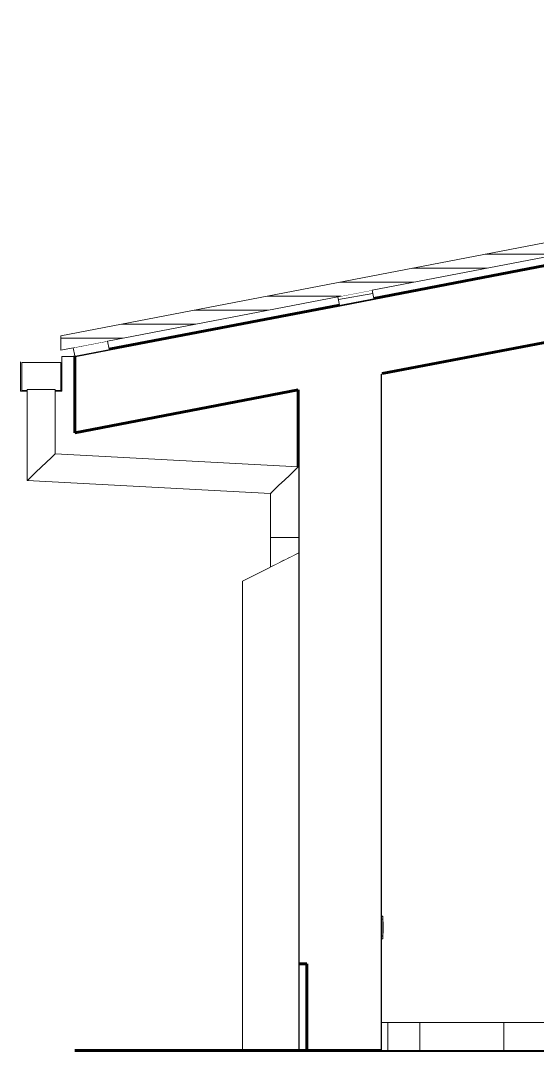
# Model space of a CAD drawing. Header units: metres. Extents: x -41 to 412, y -15 to 25.
# Drawn here: x 291.688 to 293.538, y -14.621 to -10.934 of the extents above; entities that cross this region are included whole.
import ezdxf

# ---------------------------------------------------------------- set-up
doc = ezdxf.new("R2010")
doc.units = ezdxf.units.M
doc.header["$MEASUREMENT"] = 0
doc.set_wipeout_variables(frame=1)
doc.linetypes.add('Wipeout_Contour', pattern=[1, 0, -1])
for name, color, linetype in [('Interior - Furniture', 7, 'Continuous'), ('Interior - Stair & Railing', 7, 'Continuous'), ('Shell - Roof', 7, 'Continuous'), ('Site & Landscape - Terrain', 7, 'Continuous'), ('Structural - Bearing', 7, 'Continuous')]:
    doc.layers.add(name, color=color, linetype=linetype)
pattern_1 = [(10, (312.564475, -14.62055), (-0.00781417, 0.04431635), [])]

msp = doc.modelspace()

# ---------------------------------------------------------------- linework, layer by layer
at = {"layer": 'Structural - Bearing', "color": 7, "linetype": 'Continuous', "lineweight": 60}
msp.add_line((293.0021, -14.6206), (296.4071, -14.6206), dxfattribs=at)

# ---------------------------------------------------------------- wipeouts: each hides what was drawn before it
at = {"color": 254, "linetype": 'Wipeout_Contour', "lineweight": 0, "ltscale": 2627.986906}
msp.add_wipeout([(291.8321, -12.1581), (291.6921, -12.1581), (291.6921, -12.2581), (291.7121, -12.2581), (291.7121, -12.2545), (291.8083, -12.2545), (291.8121, -12.2545), (291.8121, -12.2581), (291.8321, -12.2581)], dxfattribs=at).dxf.layer = 'Interior - Furniture'
at = {"color": 254, "linetype": 'Wipeout_Contour', "lineweight": 0, "ltscale": 1171.611031}
msp.add_wipeout([(292.6129, -12.7847), (292.6129, -12.8751), (292.6321, -12.8656), (292.6321, -12.7847)], dxfattribs=at).dxf.layer = 'Interior - Furniture'
at = {"color": 254, "linetype": 'Wipeout_Contour', "lineweight": 0, "ltscale": 1172.219158}
msp.add_wipeout([(292.6821, -14.3106), (292.6821, -14.6206), (292.7121, -14.6206), (292.7121, -14.3106)], dxfattribs=at).dxf.layer = 'Structural - Bearing'

# ---------------------------------------------------------------- next in the draw order: linework, layer by layer
at = {"layer": 'Interior - Furniture', "color": 104, "linetype": 'Continuous', "lineweight": 13, "true_color": 0x029e21}
for p, q in [((291.6881, -12.1561), (291.6881, -12.2601)), ((291.8321, -12.1581), (291.6921, -12.1581)), ((291.8361, -12.1361), (291.8361, -12.1561)), ((291.8361, -12.2601), (291.8361, -12.1561)), ((291.6881, -12.2601), (291.8361, -12.2601))]:
    msp.add_line(p, q, dxfattribs=at)
at = {"layer": 'Interior - Furniture', "color": 104, "linetype": 'Continuous', "lineweight": 20, "true_color": 0x029e21}
for p, q in [((291.6921, -12.2581), (291.6921, -12.1581)), ((291.8321, -12.1581), (291.8321, -12.2581)), ((291.8321, -12.2581), (291.6921, -12.2581))]:
    msp.add_line(p, q, dxfattribs=at)

# ---------------------------------------------------------------- next in the draw order: wipeouts: each hides what was drawn before it
at = {"color": 254, "linetype": 'Wipeout_Contour', "lineweight": 0, "ltscale": 1171.542229}
msp.add_wipeout([(292.5967, -12.8832), (292.6129, -12.8751), (292.6129, -12.7847), (292.5967, -12.7847)], dxfattribs=at).dxf.layer = 'Interior - Furniture'
at = {"color": 254, "linetype": 'Wipeout_Contour', "lineweight": 0, "ltscale": 1759.531326}
msp.add_wipeout([(292.6821, -14.3106), (292.7121, -14.3106), (292.7121, -14.6206), (292.9821, -14.6206), (292.9821, -12.1979), (292.6821, -12.2556)], dxfattribs=at).dxf.layer = 'Structural - Bearing'

# ---------------------------------------------------------------- next in the draw order: linework, layer by layer
at = {"layer": 'Structural - Bearing', "color": 7, "linetype": 'Continuous', "lineweight": 60}
for p, q in [((292.9821, -12.1979), (292.9821, -14.5206)), ((292.7121, -14.3106), (292.6821, -14.3106)), ((292.7121, -14.3106), (292.7121, -14.6206)), ((292.9821, -14.5206), (292.9821, -14.6206)), ((292.9821, -14.6206), (293.0021, -14.6206))]:
    msp.add_line(p, q, dxfattribs=at)
at = {"layer": 'Structural - Bearing', "color": 7, "linetype": 'Continuous', "lineweight": 60, "flags": 128}
for points in [[(292.6821, -12.2556), (292.6821, -14.3106), (292.6821, -14.6206)], [(292.9821, -14.6206), (292.7121, -14.6206), (292.6821, -14.6206)]]:
    msp.add_lwpolyline(points, dxfattribs=at)

# ---------------------------------------------------------------- next in the draw order: wipeouts: each hides what was drawn before it
at = {"color": 254, "linetype": 'Wipeout_Contour', "lineweight": 0, "ltscale": 1168.290221}
msp.add_wipeout([(291.8121, -12.2545), (291.8083, -12.2545), (291.8083, -12.4887), (291.8121, -12.4851)], dxfattribs=at).dxf.layer = 'Interior - Furniture'
at = {"color": 254, "linetype": 'Wipeout_Contour', "lineweight": 0, "ltscale": 1171.490126}
msp.add_wipeout([(292.5859, -12.8886), (292.5967, -12.8832), (292.5967, -12.7847), (292.5859, -12.7847)], dxfattribs=at).dxf.layer = 'Interior - Furniture'

# ---------------------------------------------------------------- next in the draw order: wipeouts: each hides what was drawn before it
at = {"color": 254, "linetype": 'Wipeout_Contour', "lineweight": 0, "ltscale": 1168.260381}
msp.add_wipeout([(291.8083, -12.2545), (291.7974, -12.2545), (291.7974, -12.499), (291.8083, -12.4887)], dxfattribs=at).dxf.layer = 'Interior - Furniture'
at = {"color": 254, "linetype": 'Wipeout_Contour', "lineweight": 0, "ltscale": 1171.462741}
msp.add_wipeout([(292.5821, -12.8906), (292.5859, -12.8886), (292.5859, -12.7847), (292.5821, -12.7847)], dxfattribs=at).dxf.layer = 'Interior - Furniture'
at = {"color": 254, "linetype": 'Wipeout_Contour', "lineweight": 0, "ltscale": 1171.842236}
msp.add_wipeout([(292.6783, -12.7847), (292.6783, -12.8425), (292.6821, -12.8406), (292.6821, -12.7847)], dxfattribs=at).dxf.layer = 'Interior - Furniture'
at = {"color": 254, "linetype": 'Wipeout_Contour', "lineweight": 0, "ltscale": 19477.610175}
msp.add_wipeout([(292.9821, -12.1979), (292.9821, -14.1406), (292.9851, -14.1406), (292.9851, -14.1604), (292.9861, -14.1604), (292.9861, -14.2004), (292.9851, -14.2004), (292.9851, -14.2206), (292.9821, -14.2206), (292.9821, -14.5206), (296.4271, -14.5206), (296.4271, -13.2206), (296.4241, -13.2206), (296.4241, -13.1958), (296.4231, -13.1958), (296.4231, -13.1735), (296.4241, -13.1735), (296.4241, -13.172), (296.4231, -13.172), (296.4231, -13.1496), (296.4241, -13.1496), (296.4241, -13.1481), (296.4231, -13.1481), (296.4231, -13.1258), (296.4241, -13.1258), (296.4241, -13.1006), (296.4271, -13.1006), (296.4271, -11.5357), (294.6296, -11.8812), (294.7796, -11.8812), (294.7796, -11.8822), (294.7726, -11.8822), (294.7726, -11.9082), (294.773, -11.9082), (294.7796, -11.9082), (294.7796, -11.9112), (294.7726, -11.9112), (294.7726, -11.9122), (294.7676, -11.9122), (294.7663, -11.9127), (294.7637, -11.9146), (294.7615, -11.9171), (294.7554, -11.9306), (294.7476, -11.9424), (294.7382, -11.9521), (294.7277, -11.9592), (294.7163, -11.9636), (294.7046, -11.9651), (294.6928, -11.9636), (294.6814, -11.9592), (294.6709, -11.9521), (294.6615, -11.9424), (294.6537, -11.9306), (294.6477, -11.9171), (294.6454, -11.9146), (294.6428, -11.9127), (294.6415, -11.9122), (294.6366, -11.9122), (294.6366, -11.9112), (294.6296, -11.9112), (294.6296, -11.9082), (294.6361, -11.9082), (294.6366, -11.9082), (294.6366, -11.8822), (294.6296, -11.8822), (294.6296, -11.8812)], dxfattribs=at).dxf.layer = 'Structural - Bearing'

# ---------------------------------------------------------------- next in the draw order: wipeouts: each hides what was drawn before it
at = {"color": 254, "linetype": 'Wipeout_Contour', "lineweight": 0, "ltscale": 1168.206655}
msp.add_wipeout([(291.7974, -12.2545), (291.7812, -12.2545), (291.7812, -12.5144), (291.7974, -12.499)], dxfattribs=at).dxf.layer = 'Interior - Furniture'
at = {"color": 254, "linetype": 'Wipeout_Contour', "lineweight": 0, "ltscale": 1171.810901}
msp.add_wipeout([(292.6674, -12.8479), (292.6783, -12.8425), (292.6783, -12.7847), (292.6674, -12.7847)], dxfattribs=at).dxf.layer = 'Interior - Furniture'
at = {"color": 254, "linetype": 'Wipeout_Contour', "lineweight": 0, "ltscale": 1173.301524}
msp.add_wipeout([(292.9821, -14.1467), (292.9821, -14.1486), (292.9851, -14.1486), (292.9851, -14.1467)], dxfattribs=at).dxf.layer = 'Interior - Furniture'
at = {"color": 254, "linetype": 'Wipeout_Contour', "lineweight": 0, "ltscale": 1173.31553}
msp.add_wipeout([(292.9821, -14.2198), (292.9821, -14.2204), (292.9851, -14.2204), (292.9851, -14.2198)], dxfattribs=at).dxf.layer = 'Interior - Furniture'
at = {"color": 254, "linetype": 'Wipeout_Contour', "lineweight": 0, "ltscale": 1180.26052}
msp.add_wipeout([(293.0021, -14.6206), (296.4071, -14.6206), (296.4071, -14.5206), (293.0021, -14.5206)], dxfattribs=at).dxf.layer = 'Interior - Stair & Railing'
at = {"color": 254, "linetype": 'Wipeout_Contour', "lineweight": 0, "ltscale": 1787.674181}
msp.add_wipeout([(297.7021, -11.0156), (291.8821, -12.1345), (291.8821, -12.4094), (297.7021, -11.2906), (303.5221, -12.4094), (303.5221, -12.1345)], dxfattribs=at).dxf.layer = 'Shell - Roof'

# ---------------------------------------------------------------- next in the draw order: hatches: boundary and pattern name
at = {"layer": 'Interior - Stair & Railing', "linetype": 'Continuous', "lineweight": 13}
h = msp.add_hatch(dxfattribs=at)
h.set_pattern_fill('GRID_30X30_0002', color=171, style=0, pattern_type=2)
h.set_pattern_definition([(270, (296.41707, -14.62055), (-0.3, 0), []), (180, (296.41707, -14.62055), (0, 0.3), [])])
h.paths.add_polyline_path([(293.0021, -14.6206), (296.4071, -14.6206), (296.4071, -14.5206), (293.0021, -14.5206)])

# ---------------------------------------------------------------- next in the draw order: linework, layer by layer
at = {"layer": 'Interior - Furniture', "color": 95, "linetype": 'Continuous', "lineweight": 15, "true_color": 0x41c341}
msp.add_line((291.8121, -12.2545), (291.8083, -12.2545), dxfattribs=at)
at = {"layer": 'Interior - Stair & Railing', "color": 171, "linetype": 'Continuous', "lineweight": 13}
msp.add_line((296.4071, -14.5206), (293.0021, -14.5206), dxfattribs=at)
at = {"layer": 'Shell - Roof', "color": 7, "linetype": 'Continuous', "lineweight": 60}
for p, q in [((296.4271, -11.5357), (292.9821, -12.1979)), ((293.7774, -11.7701), (292.9525, -11.9287)), ((292.9525, -11.9287), (292.8297, -11.9523)), ((292.8297, -11.9523), (292.0048, -12.1109)), ((292.0048, -12.1109), (291.8821, -12.1345)), ((291.8821, -12.1345), (291.8821, -12.4094)), ((292.6821, -12.2556), (291.8821, -12.4094))]:
    msp.add_line(p, q, dxfattribs=at)

# ---------------------------------------------------------------- next in the draw order: wipeouts: each hides what was drawn before it
at = {"color": 254, "linetype": 'Wipeout_Contour', "lineweight": 0, "ltscale": 1168.137177}
msp.add_wipeout([(291.7621, -12.2545), (291.7621, -12.5325), (291.7812, -12.5144), (291.7812, -12.2545)], dxfattribs=at).dxf.layer = 'Interior - Furniture'
at = {"color": 254, "linetype": 'Wipeout_Contour', "lineweight": 0, "ltscale": 1170.052888}
msp.add_wipeout([(291.8121, -12.4851), (291.8083, -12.4887), (292.6783, -12.5356), (292.6821, -12.532)], dxfattribs=at).dxf.layer = 'Interior - Furniture'
at = {"color": 254, "linetype": 'Wipeout_Contour', "lineweight": 0, "ltscale": 1171.756161}
msp.add_wipeout([(292.6512, -12.856), (292.6674, -12.8479), (292.6674, -12.7847), (292.6512, -12.7847)], dxfattribs=at).dxf.layer = 'Interior - Furniture'
at = {"color": 254, "linetype": 'Wipeout_Contour', "lineweight": 0, "ltscale": 1173.300864}
msp.add_wipeout([(292.9821, -14.1435), (292.9821, -14.145), (292.9851, -14.145), (292.9851, -14.1435)], dxfattribs=at).dxf.layer = 'Interior - Furniture'
at = {"color": 254, "linetype": 'Wipeout_Contour', "lineweight": 0, "ltscale": 1173.315604}
msp.add_wipeout([(292.9821, -14.2204), (292.9821, -14.2206), (292.9851, -14.2206), (292.9851, -14.2204)], dxfattribs=at).dxf.layer = 'Interior - Furniture'

# ---------------------------------------------------------------- next in the draw order: linework, layer by layer
at = {"layer": 'Interior - Furniture', "color": 95, "linetype": 'Continuous', "lineweight": 15, "true_color": 0x41c341}
for p, q in [((291.7974, -12.2545), (291.7812, -12.2545)), ((291.8083, -12.2545), (291.7974, -12.2545))]:
    msp.add_line(p, q, dxfattribs=at)

# ---------------------------------------------------------------- next in the draw order: wipeouts: each hides what was drawn before it
at = {"color": 254, "linetype": 'Wipeout_Contour', "lineweight": 0, "ltscale": 1172.524654}
msp.add_wipeout([(292.8297, -11.9523), (292.9525, -11.9287), (292.9468, -11.8992), (292.8241, -11.9228)], dxfattribs=at).dxf.layer = 'Interior - Furniture'
at = {"color": 254, "linetype": 'Wipeout_Contour', "lineweight": 0, "ltscale": 1168.767183}
msp.add_wipeout([(291.8821, -12.1345), (292.0048, -12.1109), (291.9992, -12.0814), (291.8764, -12.105)], dxfattribs=at).dxf.layer = 'Interior - Furniture'
at = {"color": 254, "linetype": 'Wipeout_Contour', "lineweight": 0, "ltscale": 1168.062442}
msp.add_wipeout([(291.7429, -12.2545), (291.7429, -12.5507), (291.7621, -12.5325), (291.7621, -12.2545)], dxfattribs=at).dxf.layer = 'Interior - Furniture'
at = {"color": 254, "linetype": 'Wipeout_Contour', "lineweight": 0, "ltscale": 1170.024535}
msp.add_wipeout([(291.8083, -12.4887), (291.7974, -12.499), (292.6674, -12.5458), (292.6783, -12.5356)], dxfattribs=at).dxf.layer = 'Interior - Furniture'
at = {"color": 254, "linetype": 'Wipeout_Contour', "lineweight": 0, "ltscale": 1171.686088}
msp.add_wipeout([(292.6321, -12.7847), (292.6321, -12.8656), (292.6512, -12.856), (292.6512, -12.7847)], dxfattribs=at).dxf.layer = 'Interior - Furniture'
at = {"color": 254, "linetype": 'Wipeout_Contour', "lineweight": 0, "ltscale": 1173.301176}
msp.add_wipeout([(292.9821, -14.145), (292.9821, -14.1467), (292.9851, -14.1467), (292.9851, -14.145)], dxfattribs=at).dxf.layer = 'Interior - Furniture'
at = {"color": 254, "linetype": 'Wipeout_Contour', "lineweight": 0, "ltscale": 1173.315385}
msp.add_wipeout([(292.9821, -14.2189), (292.9821, -14.2198), (292.9851, -14.2198), (292.9851, -14.2189)], dxfattribs=at).dxf.layer = 'Interior - Furniture'
at = {"color": 254, "linetype": 'Wipeout_Contour', "lineweight": 0, "ltscale": 1173.418322}
msp.add_wipeout([(292.9821, -14.5206), (292.9821, -14.6206), (293.0021, -14.6206), (293.0021, -14.5206)], dxfattribs=at).dxf.layer = 'Interior - Stair & Railing'

# ---------------------------------------------------------------- next in the draw order: hatches: boundary and pattern name
at = {"layer": 'Interior - Furniture', "linetype": 'Continuous', "lineweight": 13, "true_color": 0xbf927d}
h = msp.add_hatch(dxfattribs=at)
h.set_pattern_fill('WOOD_0002', color=33, style=0, pattern_type=2)
h.set_pattern_definition(pattern_1)
h.paths.add_polyline_path([(292.8297, -11.9523), (292.9525, -11.9287), (292.9468, -11.8992), (292.8241, -11.9228)])
h = msp.add_hatch(dxfattribs=at)
h.set_pattern_fill('WOOD_0002', color=33, style=0, pattern_type=2)
h.set_pattern_definition(pattern_1)
h.paths.add_polyline_path([(291.8821, -12.1345), (292.0048, -12.1109), (291.9992, -12.0814), (291.8764, -12.105)])
at = {"layer": 'Interior - Stair & Railing', "linetype": 'Continuous', "lineweight": 0, "true_color": 0x000000}
h = msp.add_hatch(dxfattribs=at)
h.set_pattern_fill('CONTRAZOCALO_30X30_0002', color=18, style=0, pattern_type=2)
h.set_pattern_definition([(0, (312.56448, -14.62055), (0, 0.3), []), (90, (312.56448, -14.62055), (-0.3, 0), [])])
h.paths.add_polyline_path([(292.9821, -14.5206), (292.9821, -14.6206), (293.0021, -14.6206), (293.0021, -14.5206)])

# ---------------------------------------------------------------- next in the draw order: linework, layer by layer
at = {"layer": 'Interior - Furniture', "color": 104, "linetype": 'Continuous', "lineweight": 20, "true_color": 0x029e21}
for p, q in [((292.9468, -11.8992), (292.8241, -11.9228)), ((292.9468, -11.8992), (292.9525, -11.9287)), ((292.8241, -11.9228), (292.8297, -11.9523)), ((291.9992, -12.0814), (291.8764, -12.105)), ((291.9992, -12.0814), (292.0048, -12.1109)), ((291.8764, -12.105), (291.8821, -12.1345))]:
    msp.add_line(p, q, dxfattribs=at)
at = {"layer": 'Interior - Furniture', "color": 104, "linetype": 'Continuous', "lineweight": 13, "true_color": 0x029e21}
msp.add_line((291.8821, -12.1361), (291.8361, -12.1361), dxfattribs=at)
at = {"layer": 'Interior - Furniture', "color": 95, "linetype": 'Continuous', "lineweight": 15, "true_color": 0x41c341}
msp.add_line((291.7812, -12.2545), (291.7621, -12.2545), dxfattribs=at)
at = {"layer": 'Interior - Stair & Railing', "color": 171, "linetype": 'Continuous', "lineweight": 13}
for q in [(292.9821, -14.5206), (293.0021, -14.6206)]:
    msp.add_line((293.0021, -14.5206), q, dxfattribs=at)

# ---------------------------------------------------------------- next in the draw order: wipeouts: each hides what was drawn before it
at = {"color": 254, "linetype": 'Wipeout_Contour', "lineweight": 0, "ltscale": 1167.993759}
msp.add_wipeout([(291.7429, -12.2545), (291.7267, -12.2545), (291.7267, -12.566), (291.7429, -12.5507)], dxfattribs=at).dxf.layer = 'Interior - Furniture'
at = {"color": 254, "linetype": 'Wipeout_Contour', "lineweight": 0, "ltscale": 1169.972529}
msp.add_wipeout([(291.7974, -12.499), (291.7812, -12.5144), (292.6512, -12.5612), (292.6674, -12.5458)], dxfattribs=at).dxf.layer = 'Interior - Furniture'
at = {"color": 254, "linetype": 'Wipeout_Contour', "lineweight": 0, "ltscale": 1173.315175}
msp.add_wipeout([(292.9821, -14.2176), (292.9821, -14.2189), (292.9851, -14.2189), (292.9851, -14.2176)], dxfattribs=at).dxf.layer = 'Interior - Furniture'

# ---------------------------------------------------------------- next in the draw order: linework, layer by layer
at = {"layer": 'Interior - Furniture', "color": 95, "linetype": 'Continuous', "lineweight": 15, "true_color": 0x41c341}
for p, q in [((291.8121, -12.2545), (291.8121, -12.4851)), ((291.8121, -12.4851), (291.8083, -12.4887))]:
    msp.add_line(p, q, dxfattribs=at)

# ---------------------------------------------------------------- next in the draw order: wipeouts: each hides what was drawn before it
at = {"color": 254, "linetype": 'Wipeout_Contour', "lineweight": 0, "ltscale": 1167.941562}
msp.add_wipeout([(291.7267, -12.2545), (291.7159, -12.2545), (291.7159, -12.5763), (291.7267, -12.566)], dxfattribs=at).dxf.layer = 'Interior - Furniture'
at = {"color": 254, "linetype": 'Wipeout_Contour', "lineweight": 0, "ltscale": 1169.904704}
msp.add_wipeout([(291.7621, -12.5325), (292.6321, -12.5793), (292.6512, -12.5612), (291.7812, -12.5144)], dxfattribs=at).dxf.layer = 'Interior - Furniture'
at = {"color": 254, "linetype": 'Wipeout_Contour', "lineweight": 0, "ltscale": 1171.817699}
msp.add_wipeout([(292.6821, -12.532), (292.6783, -12.5356), (292.6783, -12.7847), (292.6821, -12.7847)], dxfattribs=at).dxf.layer = 'Interior - Furniture'
at = {"color": 254, "linetype": 'Wipeout_Contour', "lineweight": 0, "ltscale": 1173.314593}
msp.add_wipeout([(292.9821, -14.2144), (292.9821, -14.2161), (292.9851, -14.2161), (292.9851, -14.2144)], dxfattribs=at).dxf.layer = 'Interior - Furniture'
at = {"color": 254, "linetype": 'Wipeout_Contour', "lineweight": 0, "ltscale": 1787.634949}
msp.add_wipeout([(297.7021, -10.9341), (291.8321, -12.0626), (291.8321, -12.1135), (297.7021, -10.9851), (303.5721, -12.1135), (303.5721, -12.0626)], dxfattribs=at).dxf.layer = 'Shell - Roof'

# ---------------------------------------------------------------- next in the draw order: hatches: boundary and pattern name
at = {"layer": 'Shell - Roof', "linetype": 'Continuous', "lineweight": 13, "true_color": 0xbf8080}
h = msp.add_hatch(dxfattribs=at)
h.set_pattern_fill('ROOF_TILE_0002', color=23, style=0, pattern_type=2)
h.set_pattern_definition([(0, (312.564475, -14.62055), (0, 0.05), [])])
h.paths.add_polyline_path([(297.7021, -10.9341), (291.8321, -12.0626), (291.8321, -12.1135), (297.7021, -10.9851), (303.5721, -12.1135), (303.5721, -12.0626)])

# ---------------------------------------------------------------- next in the draw order: linework, layer by layer
at = {"layer": 'Interior - Furniture', "color": 95, "linetype": 'Continuous', "lineweight": 15, "true_color": 0x41c341}
for p, q in [((291.7621, -12.2545), (291.7429, -12.2545)), ((291.8083, -12.4887), (291.7974, -12.499))]:
    msp.add_line(p, q, dxfattribs=at)
at = {"layer": 'Shell - Roof', "color": 7, "linetype": 'Continuous', "lineweight": 13}
for p, q in [((293.7717, -11.7406), (292.9468, -11.8992)), ((292.8241, -11.9228), (291.9992, -12.0814)), ((291.8321, -12.0626), (291.8321, -12.1135)), ((291.8764, -12.105), (291.8321, -12.1135))]:
    msp.add_line(p, q, dxfattribs=at)
at = {"layer": 'Shell - Roof', "color": 7, "linetype": 'Continuous', "lineweight": 13, "flags": 128}
msp.add_lwpolyline([(303.5721, -12.0626), (297.7021, -10.9341), (291.8321, -12.0626)], dxfattribs=at)

# ---------------------------------------------------------------- next in the draw order: wipeouts: each hides what was drawn before it
at = {"color": 254, "linetype": 'Wipeout_Contour', "lineweight": 0, "ltscale": 1167.913818}
msp.add_wipeout([(291.7159, -12.2545), (291.7121, -12.2545), (291.7121, -12.5799), (291.7159, -12.5763)], dxfattribs=at).dxf.layer = 'Interior - Furniture'
at = {"color": 254, "linetype": 'Wipeout_Contour', "lineweight": 0, "ltscale": 1169.831352}
msp.add_wipeout([(291.7429, -12.5507), (292.6129, -12.5975), (292.6321, -12.5793), (291.7621, -12.5325)], dxfattribs=at).dxf.layer = 'Interior - Furniture'
at = {"color": 254, "linetype": 'Wipeout_Contour', "lineweight": 0, "ltscale": 1171.790151}
msp.add_wipeout([(292.6783, -12.5356), (292.6674, -12.5458), (292.6674, -12.7847), (292.6783, -12.7847)], dxfattribs=at).dxf.layer = 'Interior - Furniture'
at = {"color": 254, "linetype": 'Wipeout_Contour', "lineweight": 0, "ltscale": 1173.314908}
msp.add_wipeout([(292.9821, -14.2176), (292.9851, -14.2176), (292.9851, -14.2161), (292.9821, -14.2161)], dxfattribs=at).dxf.layer = 'Interior - Furniture'

# ---------------------------------------------------------------- next in the draw order: linework, layer by layer
at = {"layer": 'Interior - Furniture', "color": 95, "linetype": 'Continuous', "lineweight": 15, "true_color": 0x41c341}
for p, q in [((291.7159, -12.2545), (291.7121, -12.2545)), ((291.7267, -12.2545), (291.7159, -12.2545)), ((291.7429, -12.2545), (291.7267, -12.2545)), ((291.7974, -12.499), (291.7812, -12.5144))]:
    msp.add_line(p, q, dxfattribs=at)

# ---------------------------------------------------------------- next in the draw order: wipeouts: each hides what was drawn before it
at = {"color": 254, "linetype": 'Wipeout_Contour', "lineweight": 0, "ltscale": 1169.76364}
msp.add_wipeout([(291.7429, -12.5507), (291.7267, -12.566), (292.5967, -12.6128), (292.6129, -12.5975)], dxfattribs=at).dxf.layer = 'Interior - Furniture'
at = {"color": 254, "linetype": 'Wipeout_Contour', "lineweight": 0, "ltscale": 1171.738143}
msp.add_wipeout([(292.6674, -12.5458), (292.6512, -12.5612), (292.6512, -12.7847), (292.6674, -12.7847)], dxfattribs=at).dxf.layer = 'Interior - Furniture'
at = {"color": 254, "linetype": 'Wipeout_Contour', "lineweight": 0, "ltscale": 1173.313873}
msp.add_wipeout([(292.9821, -14.2106), (292.9821, -14.2125), (292.9851, -14.2125), (292.9851, -14.2106)], dxfattribs=at).dxf.layer = 'Interior - Furniture'

# ---------------------------------------------------------------- next in the draw order: linework, layer by layer
at = {"layer": 'Interior - Furniture', "color": 95, "linetype": 'Continuous', "lineweight": 15, "true_color": 0x41c341}
for p, q in [((291.8121, -12.4851), (292.6821, -12.532)), ((291.7812, -12.5144), (291.7621, -12.5325)), ((292.6821, -12.532), (292.6783, -12.5356)), ((292.6821, -12.7847), (292.6783, -12.7847))]:
    msp.add_line(p, q, dxfattribs=at)

# ---------------------------------------------------------------- next in the draw order: wipeouts: each hides what was drawn before it
at = {"color": 254, "linetype": 'Wipeout_Contour', "lineweight": 0, "ltscale": 1169.711911}
msp.add_wipeout([(291.7267, -12.566), (291.7159, -12.5763), (292.5859, -12.6231), (292.5967, -12.6128)], dxfattribs=at).dxf.layer = 'Interior - Furniture'
at = {"color": 254, "linetype": 'Wipeout_Contour', "lineweight": 0, "ltscale": 1171.669636}
msp.add_wipeout([(292.6321, -12.5793), (292.6321, -12.7847), (292.6512, -12.7847), (292.6512, -12.5612)], dxfattribs=at).dxf.layer = 'Interior - Furniture'
at = {"color": 254, "linetype": 'Wipeout_Contour', "lineweight": 0, "ltscale": 1173.314244}
msp.add_wipeout([(292.9821, -14.2144), (292.9851, -14.2144), (292.9851, -14.2125), (292.9821, -14.2125)], dxfattribs=at).dxf.layer = 'Interior - Furniture'

# ---------------------------------------------------------------- next in the draw order: linework, layer by layer
at = {"layer": 'Interior - Furniture', "color": 95, "linetype": 'Continuous', "lineweight": 15, "true_color": 0x41c341}
for p, q in [((291.7621, -12.5325), (291.7429, -12.5507)), ((292.6674, -12.5458), (292.6512, -12.5612)), ((292.6783, -12.5356), (292.6674, -12.5458)), ((292.6674, -12.7847), (292.6512, -12.7847)), ((292.6783, -12.7847), (292.6674, -12.7847))]:
    msp.add_line(p, q, dxfattribs=at)

# ---------------------------------------------------------------- next in the draw order: wipeouts: each hides what was drawn before it
at = {"color": 254, "linetype": 'Wipeout_Contour', "lineweight": 0, "ltscale": 1169.684123}
msp.add_wipeout([(291.7159, -12.5763), (291.7121, -12.5799), (292.5821, -12.6267), (292.5859, -12.6231)], dxfattribs=at).dxf.layer = 'Interior - Furniture'
at = {"color": 254, "linetype": 'Wipeout_Contour', "lineweight": 0, "ltscale": 1171.595028}
msp.add_wipeout([(292.6129, -12.5975), (292.6129, -12.7847), (292.6321, -12.7847), (292.6321, -12.5793)], dxfattribs=at).dxf.layer = 'Interior - Furniture'
at = {"color": 254, "linetype": 'Wipeout_Contour', "lineweight": 0, "ltscale": 1173.307892}
msp.add_wipeout([(292.9821, -14.1506), (292.9821, -14.2106), (292.9851, -14.2106), (292.9851, -14.1506)], dxfattribs=at).dxf.layer = 'Interior - Furniture'

# ---------------------------------------------------------------- next in the draw order: linework, layer by layer
at = {"layer": 'Interior - Furniture', "color": 95, "linetype": 'Continuous', "lineweight": 15, "true_color": 0x41c341}
for p, q in [((291.7121, -12.2545), (291.7121, -12.5799)), ((291.7267, -12.566), (291.7159, -12.5763)), ((291.7429, -12.5507), (291.7267, -12.566)), ((292.6512, -12.5612), (292.6321, -12.5793)), ((291.7159, -12.5763), (291.7121, -12.5799)), ((292.6512, -12.7847), (292.6321, -12.7847))]:
    msp.add_line(p, q, dxfattribs=at)
at = {"layer": 'Interior - Furniture', "color": 55, "linetype": 'Continuous', "lineweight": 13, "true_color": 0xa2a233}
for p, q in [((292.9851, -14.2206), (292.9821, -14.2206)), ((292.9851, -14.2198), (292.9851, -14.2189)), ((292.9851, -14.2204), (292.9851, -14.2198)), ((292.9851, -14.2206), (292.9851, -14.2204))]:
    msp.add_line(p, q, dxfattribs=at)

# ---------------------------------------------------------------- next in the draw order: wipeouts: each hides what was drawn before it
at = {"color": 254, "linetype": 'Wipeout_Contour', "lineweight": 0, "ltscale": 1171.525565}
msp.add_wipeout([(292.6129, -12.5975), (292.5967, -12.6128), (292.5967, -12.7847), (292.6129, -12.7847)], dxfattribs=at).dxf.layer = 'Interior - Furniture'
at = {"color": 254, "linetype": 'Wipeout_Contour', "lineweight": 0, "ltscale": 1173.301893}
msp.add_wipeout([(292.9851, -14.1486), (292.9821, -14.1486), (292.9821, -14.1506), (292.9851, -14.1506)], dxfattribs=at).dxf.layer = 'Interior - Furniture'

# ---------------------------------------------------------------- next in the draw order: wipeouts: each hides what was drawn before it
at = {"color": 254, "linetype": 'Wipeout_Contour', "lineweight": 0, "ltscale": 1171.471666}
msp.add_wipeout([(292.5967, -12.6128), (292.5859, -12.6231), (292.5859, -12.7847), (292.5967, -12.7847)], dxfattribs=at).dxf.layer = 'Interior - Furniture'
at = {"color": 254, "linetype": 'Wipeout_Contour', "lineweight": 0, "ltscale": 1173.300388}
msp.add_wipeout([(292.9821, -14.1413), (292.9821, -14.1422), (292.9851, -14.1422), (292.9851, -14.1413)], dxfattribs=at).dxf.layer = 'Interior - Furniture'

# ---------------------------------------------------------------- next in the draw order: linework, layer by layer
at = {"layer": 'Interior - Furniture', "color": 95, "linetype": 'Continuous', "lineweight": 15, "true_color": 0x41c341}
for p, q in [((292.6321, -12.5793), (292.6129, -12.5975)), ((292.6321, -12.7847), (292.6129, -12.7847))]:
    msp.add_line(p, q, dxfattribs=at)

# ---------------------------------------------------------------- next in the draw order: wipeouts: each hides what was drawn before it
at = {"color": 254, "linetype": 'Wipeout_Contour', "lineweight": 0, "ltscale": 1171.441439}
msp.add_wipeout([(292.5859, -12.6231), (292.5821, -12.6267), (292.5821, -12.7847), (292.5859, -12.7847)], dxfattribs=at).dxf.layer = 'Interior - Furniture'
at = {"color": 254, "linetype": 'Wipeout_Contour', "lineweight": 0, "ltscale": 1173.300597}
msp.add_wipeout([(292.9821, -14.1435), (292.9851, -14.1435), (292.9851, -14.1422), (292.9821, -14.1422)], dxfattribs=at).dxf.layer = 'Interior - Furniture'

# ---------------------------------------------------------------- next in the draw order: linework, layer by layer
at = {"layer": 'Interior - Furniture', "color": 95, "linetype": 'Continuous', "lineweight": 15, "true_color": 0x41c341}
for p, q in [((291.7121, -12.5799), (292.5821, -12.6267)), ((292.6129, -12.5975), (292.5967, -12.6128)), ((292.5859, -12.6231), (292.5821, -12.6267)), ((292.5821, -12.6267), (292.5821, -12.7847)), ((292.5967, -12.6128), (292.5859, -12.6231)), ((292.5821, -12.7847), (292.5821, -12.8906)), ((292.5859, -12.7847), (292.5821, -12.7847)), ((292.5967, -12.7847), (292.5859, -12.7847)), ((292.6129, -12.7847), (292.5967, -12.7847))]:
    msp.add_line(p, q, dxfattribs=at)

# ---------------------------------------------------------------- next in the draw order: wipeouts: each hides what was drawn before it
at = {"color": 254, "linetype": 'Wipeout_Contour', "lineweight": 0, "ltscale": 1173.300244}
msp.add_wipeout([(292.9821, -14.1407), (292.9821, -14.1413), (292.9851, -14.1413), (292.9851, -14.1407)], dxfattribs=at).dxf.layer = 'Interior - Furniture'
at = {"color": 254, "linetype": 'Wipeout_Contour', "lineweight": 0, "ltscale": 1173.315849}
msp.add_wipeout([(292.9861, -14.1604), (292.9851, -14.1604), (292.9851, -14.2004), (292.9861, -14.2004)], dxfattribs=at).dxf.layer = 'Interior - Furniture'

# ---------------------------------------------------------------- next in the draw order: linework, layer by layer
at = {"layer": 'Interior - Furniture', "color": 55, "linetype": 'Continuous', "lineweight": 13, "true_color": 0xa2a233}
for p, q in [((292.9851, -14.1604), (292.9861, -14.1604)), ((292.9861, -14.1604), (292.9861, -14.2004)), ((292.9851, -14.2106), (292.9821, -14.2106)), ((292.9851, -14.2004), (292.9861, -14.2004)), ((292.9851, -14.2125), (292.9851, -14.2106)), ((292.9851, -14.2144), (292.9851, -14.2125)), ((292.9851, -14.2161), (292.9851, -14.2144)), ((292.9851, -14.2176), (292.9851, -14.2161)), ((292.9851, -14.2189), (292.9851, -14.2176))]:
    msp.add_line(p, q, dxfattribs=at)

# ---------------------------------------------------------------- next in the draw order: wipeouts: each hides what was drawn before it
at = {"color": 254, "linetype": 'Wipeout_Contour', "lineweight": 0, "ltscale": 1173.300171}
msp.add_wipeout([(292.9821, -14.1406), (292.9821, -14.1407), (292.9851, -14.1407), (292.9851, -14.1406)], dxfattribs=at).dxf.layer = 'Interior - Furniture'
at = {"color": 254, "linetype": 'Wipeout_Contour', "lineweight": 0, "ltscale": 1171.630647}
msp.add_wipeout([(292.6821, -14.6206), (292.6821, -12.8406), (292.4821, -12.9406), (292.4821, -14.6206)], dxfattribs=at).dxf.layer = 'Site & Landscape - Terrain'

# ---------------------------------------------------------------- next in the draw order: linework, layer by layer
at = {"layer": 'Interior - Furniture', "color": 55, "linetype": 'Continuous', "lineweight": 13, "true_color": 0xa2a233}
for p, q in [((292.9851, -14.1406), (292.9821, -14.1406)), ((292.9851, -14.1506), (292.9821, -14.1506)), ((292.9851, -14.1407), (292.9851, -14.1406)), ((292.9851, -14.1413), (292.9851, -14.1407)), ((292.9851, -14.1422), (292.9851, -14.1413)), ((292.9851, -14.1435), (292.9851, -14.1422)), ((292.9851, -14.145), (292.9851, -14.1435)), ((292.9851, -14.1467), (292.9851, -14.145)), ((292.9851, -14.1486), (292.9851, -14.1467)), ((292.9851, -14.1506), (292.9851, -14.1486)), ((292.9851, -14.2106), (292.9851, -14.1506))]:
    msp.add_line(p, q, dxfattribs=at)
at = {"layer": 'Site & Landscape - Terrain', "color": 54, "linetype": 'Continuous', "lineweight": 13}
for q in [(292.6821, -12.8406), (292.4821, -14.6206)]:
    msp.add_line((292.4821, -12.9406), q, dxfattribs=at)
at = {"layer": 'Structural - Bearing', "color": 7, "linetype": 'Continuous', "lineweight": 60}
msp.add_line((291.8821, -14.6206), (292.6821, -14.6206), dxfattribs=at)

doc.saveas('drawing.dxf')
